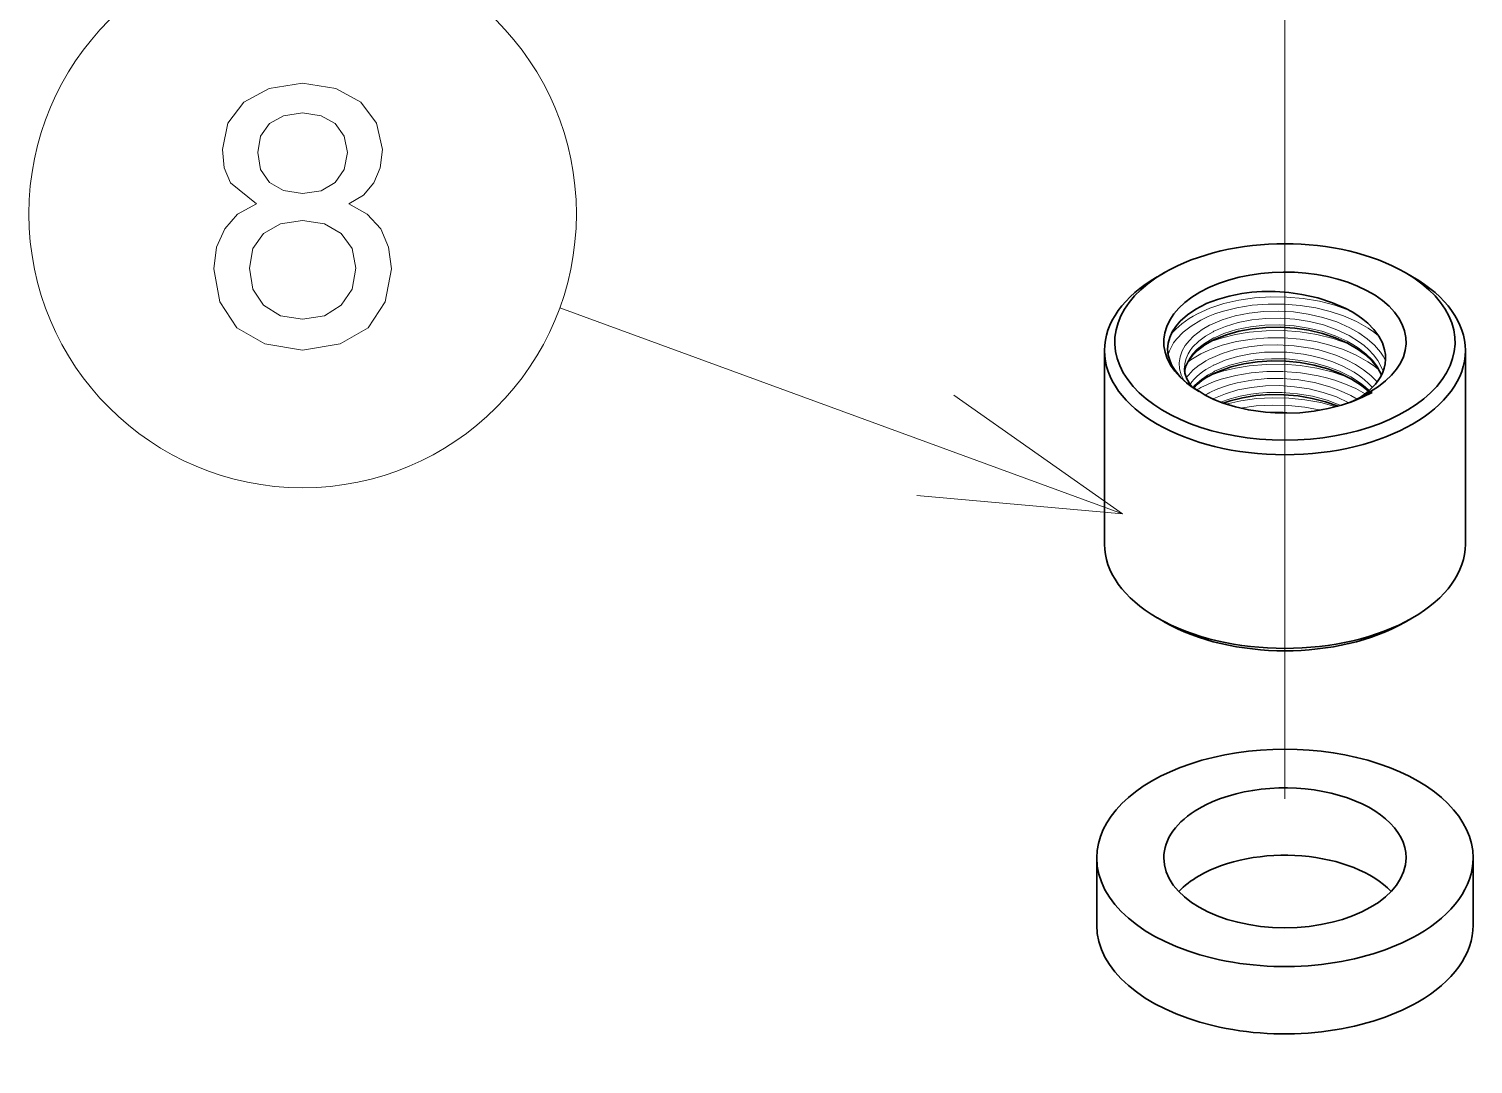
# Model space of a CAD drawing. Extents: x 0 to 420, y 0 to 297.
# Drawn here: x 246.52 to 260.53, y 236 to 246.04 of the extents above; entities that cross this region are included whole.
import ezdxf

# ---------------------------------------------------------------- set-up
doc = ezdxf.new("R2010")
doc.units = 0
doc.linetypes.add('DASHDOT', pattern=[18.5, 12, -3, 0.5, -3])

msp = doc.modelspace()

# ---------------------------------------------------------------- linework, layer by layer
at = {"color": 1, "linetype": 'DASHDOT', "lineweight": 13}
msp.add_line((258.704, 269.076), (258.704, 121.995), dxfattribs=at)
at = {"color": 7, "lineweight": 35, "ltscale": 0.002041}
for p, q in [((257.467, 243.637), (257.538, 243.678)), ((259.871, 243.678), (259.942, 243.637)), ((257.538, 240.289), (257.467, 240.33)), ((259.942, 240.33), (259.871, 240.289))]:
    msp.add_line(p, q, dxfattribs=at)
at = {"color": 7, "lineweight": 13, "ltscale": 0.145262}
msp.add_line((257.129, 241.339), (251.671, 243.334), dxfattribs=at)
at = {"color": 7, "lineweight": 35, "ltscale": 0.000147028}
msp.add_line((257.937, 243.374), (257.942, 243.376), dxfattribs=at)
at = {"color": 7, "lineweight": 13, "ltscale": 1.36479e-05}
msp.add_line((257.856, 243.278), (257.856, 243.278), dxfattribs=at)
at = {"color": 7, "lineweight": 13, "ltscale": 1.27949e-05}
for p, q in [((257.89, 243.216), (257.89, 243.216)), ((257.89, 242.889), (257.89, 242.889)), ((257.89, 242.563), (257.89, 242.562))]:
    msp.add_line(p, q, dxfattribs=at)
at = {"color": 7, "lineweight": 13, "ltscale": 0.000203527}
for p, q in [((257.974, 243.167), (257.982, 243.17)), ((257.974, 242.84), (257.982, 242.844)), ((257.974, 242.513), (257.982, 242.517))]:
    msp.add_line(p, q, dxfattribs=at)
at = {"color": 7, "lineweight": 35, "ltscale": 0.000193629}
for p, q in [((258.009, 243.022), (258.002, 243.019)), ((258.009, 242.696), (258.002, 242.692))]:
    msp.add_line(p, q, dxfattribs=at)
at = {"color": 7, "lineweight": 13, "ltscale": 0.000192438}
msp.add_line((258.008, 243.104), (258.015, 243.108), dxfattribs=at)
at = {"color": 7, "lineweight": 13, "ltscale": 0.000193289}
msp.add_line((258.022, 243.046), (258.015, 243.043), dxfattribs=at)
at = {"color": 7, "lineweight": 35, "ltscale": 0.046949}
for p, q in [((256.954, 241.044), (256.954, 242.922)), ((260.454, 241.044), (260.454, 242.922))]:
    msp.add_line(p, q, dxfattribs=at)
at = {"color": 7, "lineweight": 13, "ltscale": 0.00019261}
for p, q in [((258.008, 242.778), (258.015, 242.781)), ((258.008, 242.451), (258.015, 242.455))]:
    msp.add_line(p, q, dxfattribs=at)
at = {"color": 7, "lineweight": 13, "ltscale": 0.000193459}
msp.add_line((258.022, 242.72), (258.015, 242.716), dxfattribs=at)
at = {"color": 7, "lineweight": 13, "ltscale": 2.72958e-05}
msp.add_line((258.007, 242.451), (258.008, 242.451), dxfattribs=at)
at = {"color": 7, "lineweight": 35, "ltscale": 0.000154538}
msp.add_line((259.462, 242.482), (259.457, 242.479), dxfattribs=at)
at = {"color": 7, "lineweight": 35, "ltscale": 0.002095}
msp.add_line((259.535, 242.524), (259.462, 242.482), dxfattribs=at)
at = {"color": 7, "lineweight": 35, "ltscale": 0.00031891}
msp.add_line((259.462, 242.482), (259.474, 242.476), dxfattribs=at)
at = {"color": 7, "lineweight": 35, "ltscale": 0.00040881}
msp.add_line((259.535, 242.524), (259.549, 242.516), dxfattribs=at)
at = {"color": 7, "lineweight": 35, "ltscale": 0.01633}
for p, q in [((256.879, 237.35), (256.879, 238.003)), ((260.529, 237.35), (260.529, 238.003))]:
    msp.add_line(p, q, dxfattribs=at)
at = {"color": 7, "lineweight": 13}
for points in [[(248.731, 244.343), (248.548, 244.242), (248.422, 244.102), (248.342, 243.925), (248.317, 243.713), (248.375, 243.392), (248.54, 243.143), (248.811, 242.985), (249.178, 242.924), (249.542, 242.985), (249.812, 243.143), (249.978, 243.392), (250.039, 243.713), (250.01, 243.925), (249.935, 244.102), (249.805, 244.242), (249.625, 244.343), (249.769, 244.429), (249.87, 244.548), (249.931, 244.692), (249.953, 244.869), (249.895, 245.125), (249.744, 245.33), (249.499, 245.463), (249.178, 245.514), (248.854, 245.463), (248.609, 245.33), (248.454, 245.125), (248.4, 244.869), (248.418, 244.692), (248.479, 244.548)], [(248.742, 244.84), (248.771, 244.999), (248.857, 245.121), (248.994, 245.197), (249.178, 245.226), (249.358, 245.197), (249.495, 245.121), (249.582, 244.999), (249.614, 244.84), (249.582, 244.678), (249.495, 244.552), (249.358, 244.469), (249.178, 244.444), (248.994, 244.473), (248.857, 244.552), (248.771, 244.678)], [(248.663, 243.72), (248.695, 243.911), (248.8, 244.055), (248.962, 244.149), (249.178, 244.181), (249.391, 244.149), (249.553, 244.055), (249.657, 243.911), (249.693, 243.72), (249.657, 243.515), (249.553, 243.36), (249.391, 243.259), (249.178, 243.226), (248.962, 243.259), (248.8, 243.36), (248.695, 243.515)]]:
    msp.add_lwpolyline(points, close=True, dxfattribs=at)
for points in [[(259.332, 243.309), (259.189, 243.36), (259.038, 243.399), (258.882, 243.425), (258.724, 243.44), (258.566, 243.442), (258.409, 243.432), (258.258, 243.411), (258.112, 243.377), (257.975, 243.331), (257.856, 243.278)], [(259.612, 243.065), (259.563, 243.103), (259.51, 243.139), (259.397, 243.203), (259.273, 243.257), (259.142, 243.3), (259.005, 243.334), (258.852, 243.359), (258.697, 243.371), (258.541, 243.372), (258.387, 243.36), (258.237, 243.335), (258.094, 243.299), (258.026, 243.276), (257.961, 243.25), (257.89, 243.216)], [(257.982, 243.17), (258.097, 243.22), (258.223, 243.258), (258.358, 243.285), (258.497, 243.3), (258.64, 243.304), (258.786, 243.296), (258.931, 243.275), (259.072, 243.243), (259.207, 243.199), (259.333, 243.143), (259.422, 243.092), (259.501, 243.035), (259.572, 242.973), (259.63, 242.905), (259.657, 242.866), (259.68, 242.826)], [(257.89, 243.216), (257.794, 243.159), (257.716, 243.098), (257.652, 243.031), (257.625, 242.995), (257.603, 242.958), (257.585, 242.92), (257.572, 242.882)], [(257.727, 242.629), (257.699, 242.686), (257.683, 242.744), (257.679, 242.803), (257.688, 242.861), (257.708, 242.919), (257.736, 242.969), (257.774, 243.017), (257.819, 243.062), (257.858, 243.094), (257.901, 243.124), (257.974, 243.167)], [(258.015, 243.108), (258.127, 243.156), (258.25, 243.192), (258.382, 243.218), (258.518, 243.231), (258.658, 243.234), (258.8, 243.224), (258.941, 243.202), (259.077, 243.169), (259.207, 243.123), (259.327, 243.066), (259.427, 243.003), (259.472, 242.969), (259.514, 242.932), (259.563, 242.879), (259.605, 242.824), (259.638, 242.765), (259.656, 242.72)], [(259.643, 242.689), (259.604, 242.76), (259.552, 242.828), (259.488, 242.89), (259.415, 242.947), (259.363, 242.981), (259.308, 243.011), (259.19, 243.065), (259.063, 243.108), (258.931, 243.139), (258.794, 243.16), (258.651, 243.169), (258.509, 243.166), (258.37, 243.151), (258.236, 243.124), (258.111, 243.085), (258.022, 243.046)], [(257.729, 242.751), (257.733, 242.797), (257.745, 242.843), (257.766, 242.888), (257.785, 242.921), (257.809, 242.953), (257.869, 243.013), (257.934, 243.061), (258.008, 243.104)], [(258.015, 243.043), (257.925, 242.99), (257.885, 242.961), (257.849, 242.93), (257.808, 242.886), (257.774, 242.839), (257.75, 242.791), (257.738, 242.755), (257.731, 242.719)], [(259.611, 242.739), (259.562, 242.777), (259.509, 242.813), (259.395, 242.877), (259.272, 242.93), (259.141, 242.974), (259.004, 243.008), (258.851, 243.032), (258.695, 243.045), (258.54, 243.045), (258.386, 243.033), (258.236, 243.009), (258.094, 242.972), (258.026, 242.949), (257.961, 242.923), (257.89, 242.889)], [(259.322, 242.987), (259.171, 243.038), (259.013, 243.077), (258.851, 243.103), (258.686, 243.115), (258.521, 243.114), (258.359, 243.1), (258.226, 243.078), (258.098, 243.046), (257.977, 243.006)], [(257.982, 242.844), (258.096, 242.892), (258.22, 242.93), (258.353, 242.957), (258.491, 242.973), (258.631, 242.977), (258.793, 242.968), (258.953, 242.945), (259.032, 242.927), (259.108, 242.906), (259.207, 242.872), (259.301, 242.832), (259.389, 242.786), (259.467, 242.735), (259.538, 242.678), (259.599, 242.617)], [(258.015, 242.781), (258.124, 242.828), (258.244, 242.864), (258.372, 242.89), (258.505, 242.904), (258.64, 242.907), (258.723, 242.904), (258.805, 242.897), (258.885, 242.886), (258.965, 242.871), (259.069, 242.844), (259.17, 242.811), (259.265, 242.771), (259.375, 242.712), (259.426, 242.677), (259.474, 242.64), (259.516, 242.603), (259.553, 242.564)], [(259.322, 242.66), (259.171, 242.712), (259.013, 242.75), (258.851, 242.776), (258.686, 242.788), (258.521, 242.787), (258.359, 242.773), (258.226, 242.751), (258.098, 242.72), (257.977, 242.679)], [(259.521, 242.533), (259.481, 242.57), (259.438, 242.604), (259.342, 242.666), (259.235, 242.72), (259.12, 242.764), (258.999, 242.798), (258.86, 242.825), (258.718, 242.84), (258.575, 242.842), (258.435, 242.833), (258.298, 242.812), (258.17, 242.778), (258.093, 242.751), (258.022, 242.72)], [(259.483, 242.502), (259.391, 242.552), (259.292, 242.596), (259.188, 242.633), (259.108, 242.657), (259.025, 242.676), (258.856, 242.705), (258.685, 242.719), (258.53, 242.718), (258.377, 242.705), (258.228, 242.68), (258.086, 242.643), (258.019, 242.62), (257.954, 242.593), (257.89, 242.563)], [(257.982, 242.517), (258.038, 242.543), (258.098, 242.567), (258.168, 242.589), (258.24, 242.609), (258.383, 242.635), (258.533, 242.649), (258.684, 242.649), (258.839, 242.636), (258.992, 242.61), (259.139, 242.57), (259.211, 242.544), (259.28, 242.515), (259.343, 242.484), (259.404, 242.45)], [(255.136, 241.516), (257.129, 241.339), (255.492, 242.488)], [(258.015, 242.455), (258.127, 242.502), (258.249, 242.539), (258.38, 242.564), (258.516, 242.578), (258.654, 242.581), (258.797, 242.571), (258.938, 242.55), (259.074, 242.516), (259.204, 242.471), (259.324, 242.414)], [(259.245, 242.389), (259.113, 242.44), (258.972, 242.478), (258.827, 242.503), (258.678, 242.515), (258.53, 242.514), (258.45, 242.508), (258.372, 242.498), (258.27, 242.479), (258.172, 242.453), (258.081, 242.42)], [(259.201, 242.376), (259.052, 242.416), (258.898, 242.443), (258.742, 242.459), (258.585, 242.463), (258.429, 242.455), (258.277, 242.434), (258.13, 242.402)], [(259.052, 242.344), (258.897, 242.373), (258.74, 242.389), (258.581, 242.393), (258.424, 242.384), (258.271, 242.362)]]:
    msp.add_lwpolyline(points, dxfattribs=at)
at = {"color": 7, "lineweight": 35}
for points in [[(257.942, 243.376), (258.049, 243.417), (258.165, 243.45), (258.287, 243.474), (258.382, 243.486), (258.479, 243.493), (258.61, 243.493), (258.741, 243.484), (258.868, 243.466)], [(259.666, 242.75), (259.676, 242.794), (259.68, 242.839), (259.678, 242.884), (259.671, 242.929), (259.649, 242.996), (259.614, 243.062), (259.567, 243.126), (259.507, 243.187), (259.461, 243.225), (259.411, 243.261), (259.355, 243.296), (259.296, 243.328), (259.165, 243.385), (259.022, 243.431), (258.868, 243.466)], [(257.573, 242.878), (257.567, 242.935), (257.572, 242.993), (257.587, 243.049), (257.612, 243.104), (257.645, 243.156), (257.688, 243.206), (257.758, 243.268), (257.841, 243.324), (257.937, 243.374)], [(259.641, 242.685), (259.604, 242.75), (259.55, 242.817), (259.484, 242.879), (259.413, 242.932), (259.311, 242.992), (259.196, 243.044), (259.07, 243.086), (258.937, 243.118), (258.799, 243.138), (258.659, 243.148), (258.52, 243.146), (258.385, 243.132), (258.256, 243.109), (258.136, 243.075), (258.029, 243.032), (258.009, 243.022)], [(257.731, 242.718), (257.744, 242.769), (257.768, 242.82), (257.807, 242.874), (257.856, 242.922), (257.929, 242.977), (258.002, 243.019)], [(257.573, 242.878), (257.587, 242.827), (257.609, 242.776), (257.639, 242.727), (257.689, 242.667), (257.75, 242.609), (257.822, 242.556), (257.871, 242.526)], [(257.729, 242.751), (257.734, 242.702), (257.753, 242.646), (257.785, 242.591), (257.8, 242.571)], [(259.514, 242.527), (259.447, 242.582), (259.35, 242.644), (259.24, 242.699), (259.119, 242.745), (258.989, 242.78), (258.853, 242.805), (258.713, 242.819), (258.574, 242.821), (258.437, 242.812), (258.306, 242.793), (258.182, 242.763), (258.07, 242.723), (258.009, 242.696)], [(257.871, 242.526), (257.931, 242.489), (258.015, 242.447), (258.106, 242.411), (258.224, 242.374), (258.35, 242.346), (258.516, 242.323)], [(259.219, 242.381), (259.098, 242.425), (258.968, 242.458), (258.833, 242.481), (258.695, 242.493), (258.558, 242.494), (258.423, 242.484), (258.294, 242.464), (258.173, 242.433), (258.106, 242.411)], [(258.516, 242.323), (258.611, 242.316), (258.707, 242.314), (258.848, 242.319), (258.987, 242.334), (259.122, 242.358), (259.252, 242.391), (259.358, 242.426), (259.458, 242.468), (259.549, 242.516)]]:
    msp.add_lwpolyline(points, dxfattribs=at)
at = {"color": 7, "lineweight": 13}
msp.add_circle((249.178, 244.246), 2.655, dxfattribs=at)
for centre, radius, start, end in [((258.301, 242.089), 0.899, 117.2138, 126.7912), ((258.35, 241.676), 0.999, 117.4531, 120.1777), ((258.378, 241.726), 0.884, 117.1394, 120.3824), ((258.614, 240.551), 1.773, 84.4121, 92.8928)]:
    msp.add_arc(centre, radius, start, end, dxfattribs=at)
at = {"color": 7, "lineweight": 35}
for centre, radius, start, end in [((258.358, 243.371), 0.976, 231.5876, 240.0485), ((258.845, 243.544), 1.228, 293.6269, 299.9014)]:
    msp.add_arc(centre, radius, start, end, dxfattribs=at)
for centre, major_axis, ratio, start_param, end_param in [((258.704, 243.004), (1.65, 0), 0.57735, 0.785398, 2.356194), ((258.704, 243.004), (1.175, 0), 0.57735, 5.497787, 10.050634), ((258.704, 243.004), (1.65, 0), 0.57735, 2.356194, 7.068583), ((258.704, 242.922), (1.75, 0), 0.57735, 2.356194, 3.141593), ((258.704, 242.922), (1.75, 0), 0.57735, 6.283185, 7.068583), ((258.704, 242.922), (1.75, 0), 0.57735, 3.141593, 6.283185), ((258.704, 242.841), (0.975, 0), 0.57735, 5.541536, 6.121274), ((258.541, 242.381), (0.812, 0.033), 0.536517, 2.274683, 2.647413), ((258.704, 241.044), (1.75, 0), 0.57735, 3.141593, 3.926991), ((258.704, 241.044), (1.75, 0), 0.57735, 5.497787, 6.283185), ((258.704, 241.044), (1.75, 0), 0.57735, 3.926991, 5.497787), ((258.704, 240.963), (1.65, 0), 0.57735, 3.926991, 5.497787), ((258.704, 238.003), (1.825, 0), 0.57735, 6.283185, 9.424778), ((258.704, 238.003), (1.175, 0), 0.57735, 0, 2.356194), ((258.704, 238.003), (1.175, 0), 0.57735, 2.356194, 3.141593), ((258.704, 238.003), (1.825, 0), 0.57735, 3.141593, 5.497787), ((258.704, 238.003), (1.175, 0), 0.57735, 3.141593, 6.283185), ((258.704, 237.35), (1.175, 0), 0.57735, 0.50229, 2.356194), ((258.704, 238.003), (1.825, 0), 0.57735, 5.497787, 6.283185), ((258.704, 237.35), (1.175, 0), 0.57735, 2.356194, 2.639303), ((258.704, 237.35), (1.825, 0), 0.57735, 3.141593, 5.497787), ((258.704, 237.35), (1.825, 0), 0.57735, 5.497787, 6.283185)]:
    msp.add_ellipse(centre, major_axis=major_axis, ratio=ratio, start_param=start_param, end_param=end_param, dxfattribs=at)
at = {"color": 7, "lineweight": 13}
for centre, major_axis, ratio, start_param, end_param in [((258.615, 242.826), (1.106, -0.009), 0.556816, 2.331452, 2.750485), ((258.614, 242.459), (0.935, -0.008), 0.553405, 2.329057, 2.761393), ((258.613, 242.418), (0.884, -0.008), 0.552249, 2.329606, 2.792452), ((258.617, 242.352), (0.887, -0.009), 0.551839, 2.321553, 2.714112)]:
    msp.add_ellipse(centre, major_axis=major_axis, ratio=ratio, start_param=start_param, end_param=end_param, dxfattribs=at)

doc.saveas('drawing.dxf')
